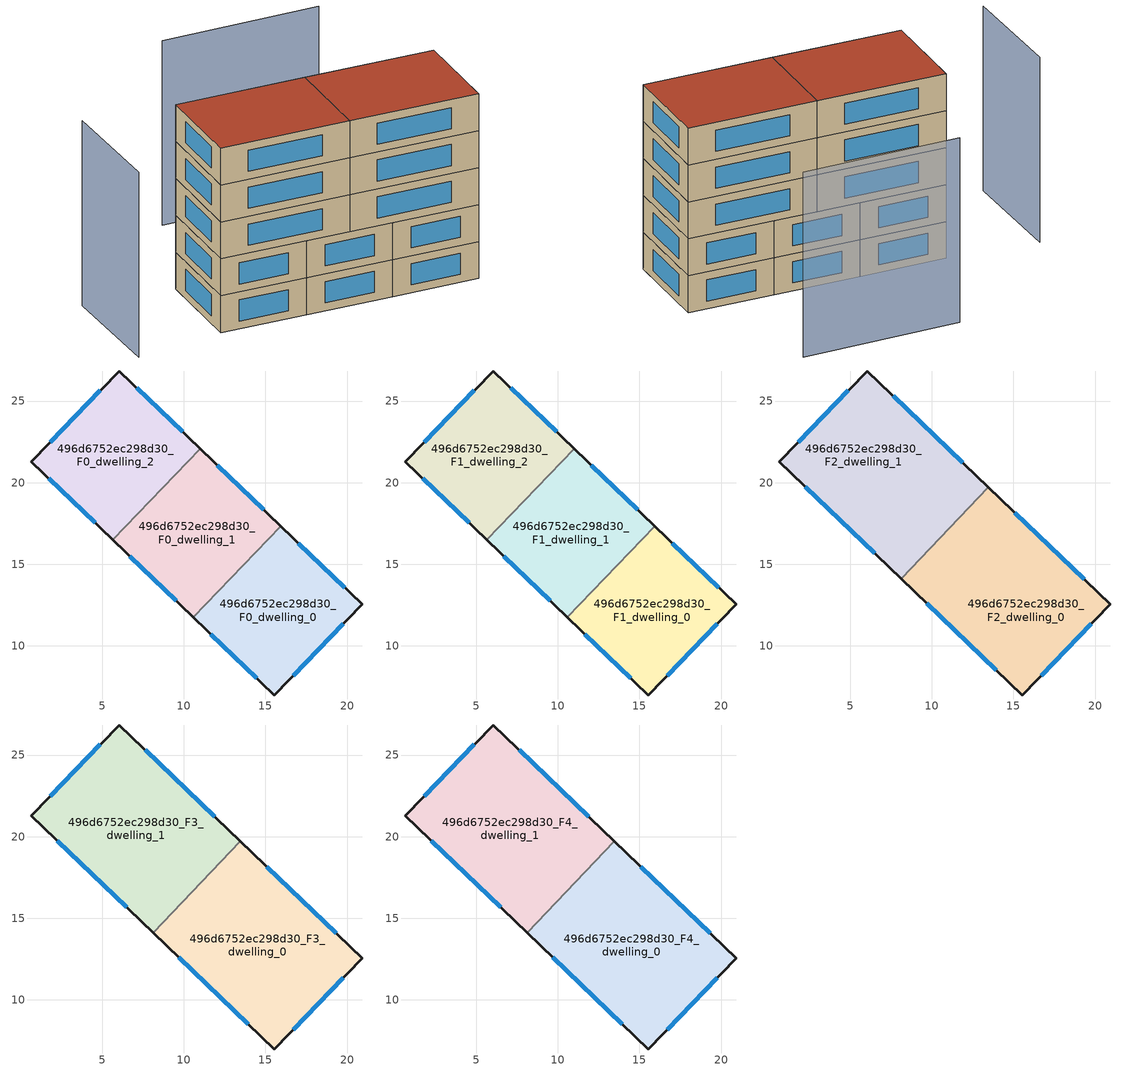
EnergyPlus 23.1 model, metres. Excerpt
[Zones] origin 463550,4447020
496d6752ec298d30_F0_dwelling_0
 floor ground (EU_floor_Construction): 20.92,12.54 15.54,6.98 10.59,11.74 15.95,17.32 z0
 wall outside (EU_wall_Construction): 10.59,11.74 15.54,6.98 20.92,12.54 15.95,17.32 z0:3
 wall to 496d6752ec298d30_F0_dwelling_1 (EU_wall_Construction): 15.95,17.32 10.59,11.74 z0:3
 window (EU_Window_Construction): 19.86,13.56 17.02,16.29 / 16.69,8.17 19.77,11.35 / 11.65,10.72 14.48,8 z0.64:2.36
496d6752ec298d30_F0_dwelling_1
 floor ground (EU_floor_Construction): 15.95,17.32 10.59,11.74 5.63,16.51 10.99,22.08 z0
 wall outside (EU_wall_Construction): 15.95,17.32 10.99,22.08 / 5.63,16.51 10.59,11.74 z0:3
 wall to 496d6752ec298d30_F0_dwelling_2 (EU_wall_Construction): 10.99,22.08 5.63,16.51 z0:3
 window (EU_Window_Construction): 14.89,18.34 12.05,21.06 / 6.69,15.48 9.53,12.76 z0.64:2.36
496d6752ec298d30_F0_dwelling_2
 floor ground (EU_floor_Construction): 10.99,22.08 5.63,16.51 0.66,21.28 6.04,26.84 z0
 wall outside (EU_wall_Construction): 10.99,22.08 6.04,26.84 0.66,21.28 5.63,16.51 z0:3
 window (EU_Window_Construction): 4.89,25.65 1.81,22.47 / 9.93,23.1 7.1,25.82 / 1.72,20.26 4.57,17.53 z0.64:2.36
496d6752ec298d30_F1_dwelling_0
 floor to 496d6752ec298d30_F0_dwelling_0 (EU_floor_Construction): 20.92,12.54 15.54,6.98 10.59,11.74 15.95,17.32 z3
 wall outside (EU_wall_Construction): 10.59,11.74 15.54,6.98 20.92,12.54 15.95,17.32 z3:6
 wall to 496d6752ec298d30_F1_dwelling_1 (EU_wall_Construction): 15.95,17.32 10.59,11.74 z3:6
 window (EU_Window_Construction): 19.86,13.56 17.02,16.29 / 16.69,8.17 19.77,11.35 / 11.65,10.72 14.48,8 z3.64:5.36
496d6752ec298d30_F1_dwelling_1
 floor to 496d6752ec298d30_F0_dwelling_1 (EU_floor_Construction): 15.95,17.32 10.59,11.74 5.63,16.51 10.99,22.08 z3
 wall outside (EU_wall_Construction): 15.95,17.32 10.99,22.08 / 5.63,16.51 10.59,11.74 z3:6
 wall to 496d6752ec298d30_F1_dwelling_2 (EU_wall_Construction): 10.99,22.08 5.63,16.51 z3:6
 window (EU_Window_Construction): 14.89,18.34 12.05,21.06 / 6.69,15.48 9.53,12.76 z3.64:5.36
496d6752ec298d30_F1_dwelling_2
 floor to 496d6752ec298d30_F0_dwelling_2 (EU_floor_Construction): 10.99,22.08 5.63,16.51 0.66,21.28 6.04,26.84 z3
 wall outside (EU_wall_Construction): 10.99,22.08 6.04,26.84 0.66,21.28 5.63,16.51 z3:6
 window (EU_Window_Construction): 4.89,25.65 1.81,22.47 / 9.93,23.1 7.1,25.82 / 1.72,20.26 4.57,17.53 z3.64:5.36
496d6752ec298d30_F2_dwelling_0
 floor to 496d6752ec298d30_F1_dwelling_0 (EU_floor_Construction): 20.92,12.54 15.54,6.98 10.59,11.74 15.95,17.32 z6
 floor to 496d6752ec298d30_F1_dwelling_1 (EU_floor_Construction): 15.95,17.32 10.59,11.74 8.11,14.12 13.47,19.7 z6
 wall outside (EU_wall_Construction): 8.11,14.12 15.54,6.98 20.92,12.54 13.47,19.7 z6:9
 wall to 496d6752ec298d30_F2_dwelling_1 (EU_wall_Construction): 13.47,19.7 8.11,14.12 z6:9
 window (EU_Window_Construction): 9.7,12.59 13.95,8.51 / 19.33,14.07 15.07,18.17 / 16.69,8.17 19.77,11.35 z6.64:8.36
496d6752ec298d30_F2_dwelling_1
 floor to 496d6752ec298d30_F1_dwelling_1 (EU_floor_Construction): 13.47,19.7 8.11,14.12 5.63,16.51 10.99,22.08 z6
 floor to 496d6752ec298d30_F1_dwelling_2 (EU_floor_Construction): 10.99,22.08 5.63,16.51 0.66,21.28 6.04,26.84 z6
 wall outside (EU_wall_Construction): 13.47,19.7 6.04,26.84 0.66,21.28 8.11,14.12 z6:9
 window (EU_Window_Construction): 11.88,21.23 7.63,25.31 / 2.25,19.75 6.51,15.66 / 4.89,25.65 1.81,22.47 z6.64:8.36
496d6752ec298d30_F3_dwelling_0
 floor to 496d6752ec298d30_F2_dwelling_0 (EU_floor_Construction): 20.92,12.54 15.54,6.98 8.11,14.12 13.47,19.7 z9
 wall outside (EU_wall_Construction): 8.11,14.12 15.54,6.98 20.92,12.54 13.47,19.7 z9:12
 wall to 496d6752ec298d30_F3_dwelling_1 (EU_wall_Construction): 13.47,19.7 8.11,14.12 z9:12
 window (EU_Window_Construction): 9.7,12.59 13.95,8.51 / 19.33,14.07 15.07,18.17 / 16.69,8.17 19.77,11.35 z9.64:11.36
496d6752ec298d30_F3_dwelling_1
 floor to 496d6752ec298d30_F2_dwelling_1 (EU_floor_Construction): 13.47,19.7 8.11,14.12 0.66,21.28 6.04,26.84 z9
 wall outside (EU_wall_Construction): 13.47,19.7 6.04,26.84 0.66,21.28 8.11,14.12 z9:12
 window (EU_Window_Construction): 11.88,21.23 7.63,25.31 / 2.25,19.75 6.51,15.66 / 4.89,25.65 1.81,22.47 z9.64:11.36
496d6752ec298d30_F4_dwelling_0
 floor to 496d6752ec298d30_F3_dwelling_0 (EU_floor_Construction): 20.92,12.54 15.54,6.98 8.11,14.12 13.47,19.7 z12
 wall outside (EU_wall_Construction): 8.11,14.12 15.54,6.98 20.92,12.54 13.47,19.7 z12:15
 wall to 496d6752ec298d30_F4_dwelling_1 (EU_wall_Construction): 13.47,19.7 8.11,14.12 z12:15
 window (EU_Window_Construction): 9.7,12.59 13.95,8.51 / 19.33,14.07 15.07,18.17 / 16.69,8.17 19.77,11.35 z12.64:14.36
 roof outside (EU_roof_Construction): 15.54,6.98 20.92,12.54 13.47,19.7 8.11,14.12 z15
496d6752ec298d30_F4_dwelling_1
 floor to 496d6752ec298d30_F3_dwelling_1 (EU_floor_Construction): 13.47,19.7 8.11,14.12 0.66,21.28 6.04,26.84 z12
 wall outside (EU_wall_Construction): 13.47,19.7 6.04,26.84 0.66,21.28 8.11,14.12 z12:15
 window (EU_Window_Construction): 11.88,21.23 7.63,25.31 / 2.25,19.75 6.51,15.66 / 4.89,25.65 1.81,22.47 z12.64:14.36
 roof outside (EU_roof_Construction): 8.11,14.12 13.47,19.7 6.04,26.84 0.66,21.28 z15
shading: 24.56,22.88 15.29,31.46 / 1.15,32.23 -5.12,25.44 z0:15
[Building]
EU S2 Campaign: North Axis=0; Terrain=City; Solar Distribution=FullExterior
[Site:Location]
Yerevan-Zvartnots.Intl.AP: Latitude=40.15; Longitude=44.383; Time Zone=4; Elevation=854
[SizingPeriod:WeatherFileDays]
AnnualSizingPeriod: Begin Month=1; Begin Day of Month=1; End Month=12; End Day of Month=31; Day of Week for Start Day=Monday; Use Weather File Daylight Saving Period=No; Use Weather File Rain and Snow Indicators=No
[MATERIAL]
EU_InternalMass_Material: Roughness=MediumRough; Thickness=0.1; Conductivity=1; Density=1800; Specific Heat=900; Thermal Absorptance=0.9; Solar Absorptance=0.7; Visible Absorptance=0.7
[MATERIAL:NOMASS] Roughness=MediumRough; Thermal Absorptance=0.9; Solar Absorptance=0.7; Visible Absorptance=0.7
Name | Thermal Resistance
EU_wall_NoMass | 1.05043
EU_roof_NoMass | 1.45357
EU_floor_NoMass | 0.478065
[WINDOWMATERIAL:SIMPLEGLAZINGSYSTEM]
EU_Window_SimpleGlazing: UFactor=2.5566; Solar Heat Gain Coefficient=0.75; Visible Transmittance=0.75
[CONSTRUCTION]
EU_wall_Construction: EU_wall_NoMass
EU_roof_Construction: EU_roof_NoMass
EU_floor_Construction: EU_floor_NoMass
EU_Window_Construction: EU_Window_SimpleGlazing
EU_InternalMass_Construction: EU_InternalMass_Material
[ZONE] Type=1; Multiplier=1; Ceiling Height=autocalculate; Floor Area=autocalculate; Part of Total Floor Area=Yes
Name | Volume
496d6752ec298d30_F0_dwelling_0; 496d6752ec298d30_F1_dwelling_0 | 159.693
496d6752ec298d30_F2_dwelling_0; 496d6752ec298d30_F3_dwelling_0; 496d6752ec298d30_F4_dwelling_0 | 239.538
496d6752ec298d30_F0_dwelling_1; 496d6752ec298d30_F1_dwelling_1 | 159.7
496d6752ec298d30_F2_dwelling_1; 496d6752ec298d30_F3_dwelling_1; 496d6752ec298d30_F4_dwelling_1 | 239.521
496d6752ec298d30_F0_dwelling_2; 496d6752ec298d30_F1_dwelling_2 | 159.694
[INTERNALMASS] Construction=EU_InternalMass_Construction
Name | Zone or ZoneList | Surface Area
496d6752ec298d30_F0_dwelling_0_EU_InternalMass | 496d6752ec298d30_F0_dwelling_0 | 53.2312
496d6752ec298d30_F0_dwelling_1_EU_InternalMass | 496d6752ec298d30_F0_dwelling_1 | 53.2333
496d6752ec298d30_F0_dwelling_2_EU_InternalMass | 496d6752ec298d30_F0_dwelling_2 | 53.2312
496d6752ec298d30_F1_dwelling_0_EU_InternalMass | 496d6752ec298d30_F1_dwelling_0 | 53.2312
496d6752ec298d30_F1_dwelling_1_EU_InternalMass | 496d6752ec298d30_F1_dwelling_1 | 53.2333
496d6752ec298d30_F1_dwelling_2_EU_InternalMass | 496d6752ec298d30_F1_dwelling_2 | 53.2312
496d6752ec298d30_F2_dwelling_0_EU_InternalMass | 496d6752ec298d30_F2_dwelling_0 | 79.8458
496d6752ec298d30_F2_dwelling_1_EU_InternalMass | 496d6752ec298d30_F2_dwelling_1 | 79.8405
496d6752ec298d30_F3_dwelling_0_EU_InternalMass | 496d6752ec298d30_F3_dwelling_0 | 79.8458
496d6752ec298d30_F3_dwelling_1_EU_InternalMass | 496d6752ec298d30_F3_dwelling_1 | 79.8405
496d6752ec298d30_F4_dwelling_0_EU_InternalMass | 496d6752ec298d30_F4_dwelling_0 | 79.8458
496d6752ec298d30_F4_dwelling_1_EU_InternalMass | 496d6752ec298d30_F4_dwelling_1 | 79.8405
[OTHEREQUIPMENT] Fuel Type=Electricity; Design Level Calculation Method=Watts/Area; Power per Zone Floor Area=1; Fraction Latent=0; Fraction Radiant=0; Fraction Lost=0; Carbon Dioxide Generation Rate=0; EndUse Subcategory=EU_Step8_InternalGains
Name | Zone or ZoneList or Space or SpaceList | Schedule
EU_Step8_InternalGain_496d6752ec298d30_F0_dwelling_0_f000 | 496d6752ec298d30_F0_dwelling_0 | EU_Step8_GainSchedule_496d6752ec298d30_F0_dwelling_0_f000
EU_Step8_InternalGain_496d6752ec298d30_F0_dwelling_1_f000 | 496d6752ec298d30_F0_dwelling_1 | EU_Step8_GainSchedule_496d6752ec298d30_F0_dwelling_1_f000
EU_Step8_InternalGain_496d6752ec298d30_F0_dwelling_2_f000 | 496d6752ec298d30_F0_dwelling_2 | EU_Step8_GainSchedule_496d6752ec298d30_F0_dwelling_2_f000
EU_Step8_InternalGain_496d6752ec298d30_F1_dwelling_0_f000 | 496d6752ec298d30_F1_dwelling_0 | EU_Step8_GainSchedule_496d6752ec298d30_F1_dwelling_0_f000
EU_Step8_InternalGain_496d6752ec298d30_F1_dwelling_1_f000 | 496d6752ec298d30_F1_dwelling_1 | EU_Step8_GainSchedule_496d6752ec298d30_F1_dwelling_1_f000
EU_Step8_InternalGain_496d6752ec298d30_F1_dwelling_2_f000 | 496d6752ec298d30_F1_dwelling_2 | EU_Step8_GainSchedule_496d6752ec298d30_F1_dwelling_2_f000
EU_Step8_InternalGain_496d6752ec298d30_F2_dwelling_0_f000 | 496d6752ec298d30_F2_dwelling_0 | EU_Step8_GainSchedule_496d6752ec298d30_F2_dwelling_0_f000
EU_Step8_InternalGain_496d6752ec298d30_F2_dwelling_1_f000 | 496d6752ec298d30_F2_dwelling_1 | EU_Step8_GainSchedule_496d6752ec298d30_F2_dwelling_1_f000
EU_Step8_InternalGain_496d6752ec298d30_F3_dwelling_0_f000 | 496d6752ec298d30_F3_dwelling_0 | EU_Step8_GainSchedule_496d6752ec298d30_F3_dwelling_0_f000
EU_Step8_InternalGain_496d6752ec298d30_F3_dwelling_1_f000 | 496d6752ec298d30_F3_dwelling_1 | EU_Step8_GainSchedule_496d6752ec298d30_F3_dwelling_1_f000
EU_Step8_InternalGain_496d6752ec298d30_F4_dwelling_0_f000 | 496d6752ec298d30_F4_dwelling_0 | EU_Step8_GainSchedule_496d6752ec298d30_F4_dwelling_0_f000
EU_Step8_InternalGain_496d6752ec298d30_F4_dwelling_1_f000 | 496d6752ec298d30_F4_dwelling_1 | EU_Step8_GainSchedule_496d6752ec298d30_F4_dwelling_1_f000
[ZONEVENTILATION:DESIGNFLOWRATE] Schedule=EU_AlwaysOn; Design Flow Rate Calculation Method=AirChanges/Hour; Air Changes per Hour=0.557805; Ventilation Type=Natural; Fan Pressure Rise=0; Fan Total Efficiency=1; Constant Term Coefficient=1; Temperature Term Coefficient=0; Velocity Term Coefficient=0; Velocity Squared Term Coefficient=0; Minimum Indoor Temperature=-100; Maximum Indoor Temperature=100; Delta Temperature=-100; Minimum Outdoor Temperature=-100; Maximum Outdoor Temperature=100; Maximum Wind Speed=40
Name | Zone or ZoneList or Space or SpaceList
EU_ConstantAir_496d6752ec298d30_F0_dwelling_0 | 496d6752ec298d30_F0_dwelling_0
EU_ConstantAir_496d6752ec298d30_F0_dwelling_1 | 496d6752ec298d30_F0_dwelling_1
EU_ConstantAir_496d6752ec298d30_F0_dwelling_2 | 496d6752ec298d30_F0_dwelling_2
EU_ConstantAir_496d6752ec298d30_F1_dwelling_0 | 496d6752ec298d30_F1_dwelling_0
EU_ConstantAir_496d6752ec298d30_F1_dwelling_1 | 496d6752ec298d30_F1_dwelling_1
EU_ConstantAir_496d6752ec298d30_F1_dwelling_2 | 496d6752ec298d30_F1_dwelling_2
EU_ConstantAir_496d6752ec298d30_F2_dwelling_0 | 496d6752ec298d30_F2_dwelling_0
EU_ConstantAir_496d6752ec298d30_F2_dwelling_1 | 496d6752ec298d30_F2_dwelling_1
EU_ConstantAir_496d6752ec298d30_F3_dwelling_0 | 496d6752ec298d30_F3_dwelling_0
EU_ConstantAir_496d6752ec298d30_F3_dwelling_1 | 496d6752ec298d30_F3_dwelling_1
EU_ConstantAir_496d6752ec298d30_F4_dwelling_0 | 496d6752ec298d30_F4_dwelling_0
EU_ConstantAir_496d6752ec298d30_F4_dwelling_1 | 496d6752ec298d30_F4_dwelling_1
[HVACTEMPLATE:THERMOSTAT] Constant Heating Setpoint=20; Constant Cooling Setpoint=50
EU_HeatOnly_496d6752ec298d30_F0_dwelling_0; EU_HeatOnly_496d6752ec298d30_F0_dwelling_1; EU_HeatOnly_496d6752ec298d30_F0_dwelling_2; EU_HeatOnly_496d6752ec298d30_F1_dwelling_0; EU_HeatOnly_496d6752ec298d30_F1_dwelling_1; EU_HeatOnly_496d6752ec298d30_F1_dwelling_2; EU_HeatOnly_496d6752ec298d30_F2_dwelling_0; EU_HeatOnly_496d6752ec298d30_F2_dwelling_1; EU_HeatOnly_496d6752ec298d30_F3_dwelling_0; EU_HeatOnly_496d6752ec298d30_F3_dwelling_1; EU_HeatOnly_496d6752ec298d30_F4_dwelling_0; EU_HeatOnly_496d6752ec298d30_F4_dwelling_1
[HVACTEMPLATE:ZONE:IDEALLOADSAIRSYSTEM] System Availability Schedule=EU_AlwaysOn; Maximum Heating Supply Air Temperature=50; Minimum Cooling Supply Air Temperature=13; Maximum Heating Supply Air Humidity Ratio=0.0156; Minimum Cooling Supply Air Humidity Ratio=0.0077; Heating Limit=NoLimit; Cooling Limit=NoLimit; Heating Availability Schedule=EU_AlwaysOn; Cooling Availability Schedule=EU_CoolingOff; Dehumidification Control Type=ConstantSensibleHeatRatio; Cooling Sensible Heat Ratio=0.7; Dehumidification Setpoint=60; Humidification Control Type=None; Humidification Setpoint=30; Outdoor Air Method=None; Outdoor Air Flow Rate per Person=0.00944; Outdoor Air Flow Rate per Zone Floor Area=0; Outdoor Air Flow Rate per Zone=0; Demand Controlled Ventilation Type=None; Outdoor Air Economizer Type=NoEconomizer; Heat Recovery Type=None; Sensible Heat Recovery Effectiveness=0.7; Latent Heat Recovery Effectiveness=0.65
Name | Template Thermostat
496d6752ec298d30_F0_dwelling_0 | EU_HeatOnly_496d6752ec298d30_F0_dwelling_0
496d6752ec298d30_F0_dwelling_1 | EU_HeatOnly_496d6752ec298d30_F0_dwelling_1
496d6752ec298d30_F0_dwelling_2 | EU_HeatOnly_496d6752ec298d30_F0_dwelling_2
496d6752ec298d30_F1_dwelling_0 | EU_HeatOnly_496d6752ec298d30_F1_dwelling_0
496d6752ec298d30_F1_dwelling_1 | EU_HeatOnly_496d6752ec298d30_F1_dwelling_1
496d6752ec298d30_F1_dwelling_2 | EU_HeatOnly_496d6752ec298d30_F1_dwelling_2
496d6752ec298d30_F2_dwelling_0 | EU_HeatOnly_496d6752ec298d30_F2_dwelling_0
496d6752ec298d30_F2_dwelling_1 | EU_HeatOnly_496d6752ec298d30_F2_dwelling_1
496d6752ec298d30_F3_dwelling_0 | EU_HeatOnly_496d6752ec298d30_F3_dwelling_0
496d6752ec298d30_F3_dwelling_1 | EU_HeatOnly_496d6752ec298d30_F3_dwelling_1
496d6752ec298d30_F4_dwelling_0 | EU_HeatOnly_496d6752ec298d30_F4_dwelling_0
496d6752ec298d30_F4_dwelling_1 | EU_HeatOnly_496d6752ec298d30_F4_dwelling_1
[SIZING:ZONE] Zone Cooling Design Supply Air Temperature Input Method=SupplyAirTemperature; Zone Cooling Design Supply Air Temperature=13; Zone Heating Design Supply Air Temperature Input Method=SupplyAirTemperature; Zone Heating Design Supply Air Temperature=50; Zone Cooling Design Supply Air Humidity Ratio=0.008; Zone Heating Design Supply Air Humidity Ratio=0.008; Cooling Design Air Flow Method=DesignDay; Cooling Design Air Flow Rate=0; Cooling Minimum Air Flow per Zone Floor Area=0.000762; Cooling Minimum Air Flow=0; Cooling Minimum Air Flow Fraction=0.2; Heating Design Air Flow Method=DesignDay; Heating Design Air Flow Rate=0; Heating Maximum Air Flow per Zone Floor Area=0.002032; Heating Maximum Air Flow=0.141576; Heating Maximum Air Flow Fraction=0.3; Account for Dedicated Outdoor Air System=No; Dedicated Outdoor Air System Control Strategy=NeutralSupplyAir; Dedicated Outdoor Air Low Setpoint Temperature for Design=autosize; Dedicated Outdoor Air High Setpoint Temperature for Design=autosize; Zone Load Sizing Method=Sensible Load Only No Latent Load; Zone Latent Cooling Design Supply Air Humidity Ratio Input Method=HumidityRatioDifference; Zone Cooling Design Supply Air Humidity Ratio Difference=0.005; Zone Latent Heating Design Supply Air Humidity Ratio Input Method=HumidityRatioDifference; Zone Humidification Design Supply Air Humidity Ratio Difference=0.005
496d6752ec298d30_F0_dwelling_0; 496d6752ec298d30_F0_dwelling_1; 496d6752ec298d30_F0_dwelling_2; 496d6752ec298d30_F1_dwelling_0; 496d6752ec298d30_F1_dwelling_1; 496d6752ec298d30_F1_dwelling_2; 496d6752ec298d30_F2_dwelling_0; 496d6752ec298d30_F2_dwelling_1; 496d6752ec298d30_F3_dwelling_0; 496d6752ec298d30_F3_dwelling_1; 496d6752ec298d30_F4_dwelling_0; 496d6752ec298d30_F4_dwelling_1
[SCHEDULE:CONSTANT]
Name | Hourly Value
EU_AlwaysOn | 1
EU_CoolingOff | 0
[SCHEDULE:FILE] Column Number=1; Rows to Skip at Top=0; Number of Hours of Data=8760; Column Separator=Comma; Interpolate to Timestep=No; Minutes per Item=60; Adjust Schedule for Daylight Savings=Yes
Name | File
EU_Step8_GainSchedule_496d6752ec298d30_F0_dwelling_0_f000 | ../../schedules/496d6752ec298d30/496d6752ec298d30_F0_dwelling_0_f000_gain.csv
EU_Step8_GainSchedule_496d6752ec298d30_F0_dwelling_1_f000 | ../../schedules/496d6752ec298d30/496d6752ec298d30_F0_dwelling_1_f000_gain.csv
EU_Step8_GainSchedule_496d6752ec298d30_F0_dwelling_2_f000 | ../../schedules/496d6752ec298d30/496d6752ec298d30_F0_dwelling_2_f000_gain.csv
EU_Step8_GainSchedule_496d6752ec298d30_F1_dwelling_0_f000 | ../../schedules/496d6752ec298d30/496d6752ec298d30_F1_dwelling_0_f000_gain.csv
EU_Step8_GainSchedule_496d6752ec298d30_F1_dwelling_1_f000 | ../../schedules/496d6752ec298d30/496d6752ec298d30_F1_dwelling_1_f000_gain.csv
EU_Step8_GainSchedule_496d6752ec298d30_F1_dwelling_2_f000 | ../../schedules/496d6752ec298d30/496d6752ec298d30_F1_dwelling_2_f000_gain.csv
EU_Step8_GainSchedule_496d6752ec298d30_F2_dwelling_0_f000 | ../../schedules/496d6752ec298d30/496d6752ec298d30_F2_dwelling_0_f000_gain.csv
EU_Step8_GainSchedule_496d6752ec298d30_F2_dwelling_1_f000 | ../../schedules/496d6752ec298d30/496d6752ec298d30_F2_dwelling_1_f000_gain.csv
EU_Step8_GainSchedule_496d6752ec298d30_F3_dwelling_0_f000 | ../../schedules/496d6752ec298d30/496d6752ec298d30_F3_dwelling_0_f000_gain.csv
EU_Step8_GainSchedule_496d6752ec298d30_F3_dwelling_1_f000 | ../../schedules/496d6752ec298d30/496d6752ec298d30_F3_dwelling_1_f000_gain.csv
EU_Step8_GainSchedule_496d6752ec298d30_F4_dwelling_0_f000 | ../../schedules/496d6752ec298d30/496d6752ec298d30_F4_dwelling_0_f000_gain.csv
EU_Step8_GainSchedule_496d6752ec298d30_F4_dwelling_1_f000 | ../../schedules/496d6752ec298d30/496d6752ec298d30_F4_dwelling_1_f000_gain.csv
